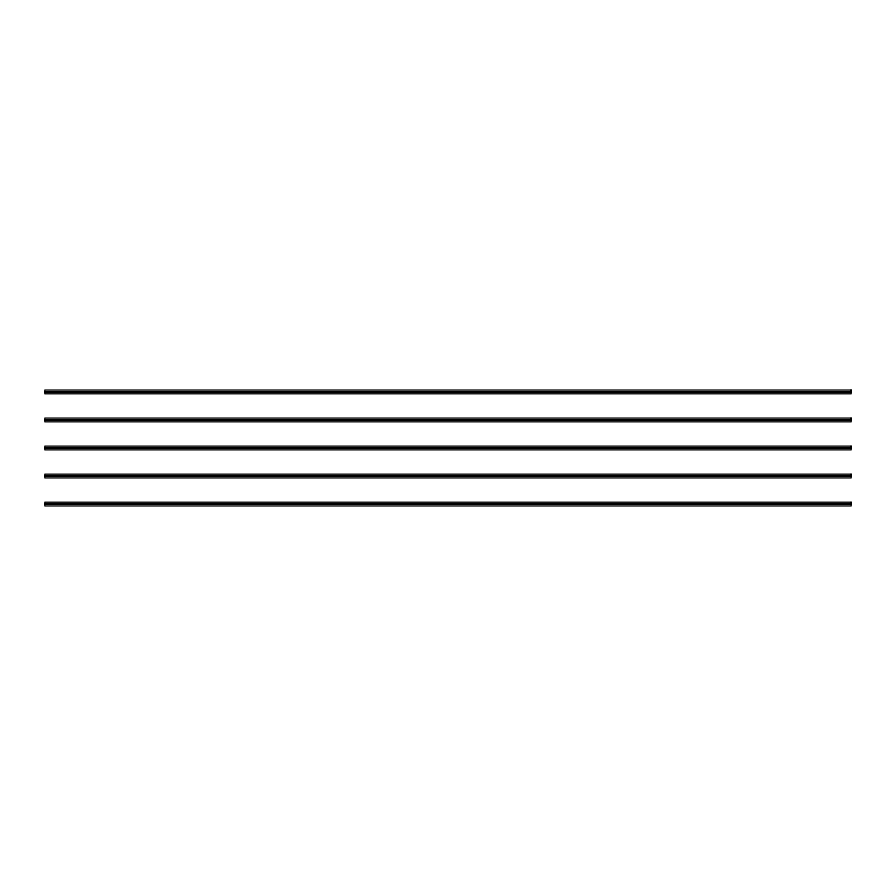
<?xml version="1.0" encoding="UTF-8"?>
<svg xmlns="http://www.w3.org/2000/svg" width="896" height="896" viewBox="0 0 896 896"><rect width="100%" height="100%" fill="white"/><g stroke="black" fill="none" stroke-linecap="round" stroke-linejoin="round"><path stroke-width="1.34" d="M44.8 391.832L851.2 391.832M44.8 391.978L851.2 391.978M44.8 419.877L851.2 419.877M44.8 420.022L851.2 420.022M44.8 447.922L851.2 447.922M44.8 448.078L851.2 448.078M44.8 475.978L851.2 475.978M44.8 476.123L851.2 476.123M44.8 504.022L851.2 504.022M44.8 504.168L851.2 504.168M851.2 390.04L44.8 390.04L44.8 393.77L851.2 393.77L851.2 390.04M851.2 418.085L44.8 418.085L44.8 421.814L851.2 421.814L851.2 418.085M851.2 446.141L44.8 446.141L44.8 449.859L851.2 449.859L851.2 446.141M851.2 474.186L44.8 474.186L44.8 477.915L851.2 477.915L851.2 474.186M851.2 502.23L44.8 502.23L44.8 505.96L851.2 505.96L851.2 502.23"/></g></svg>
